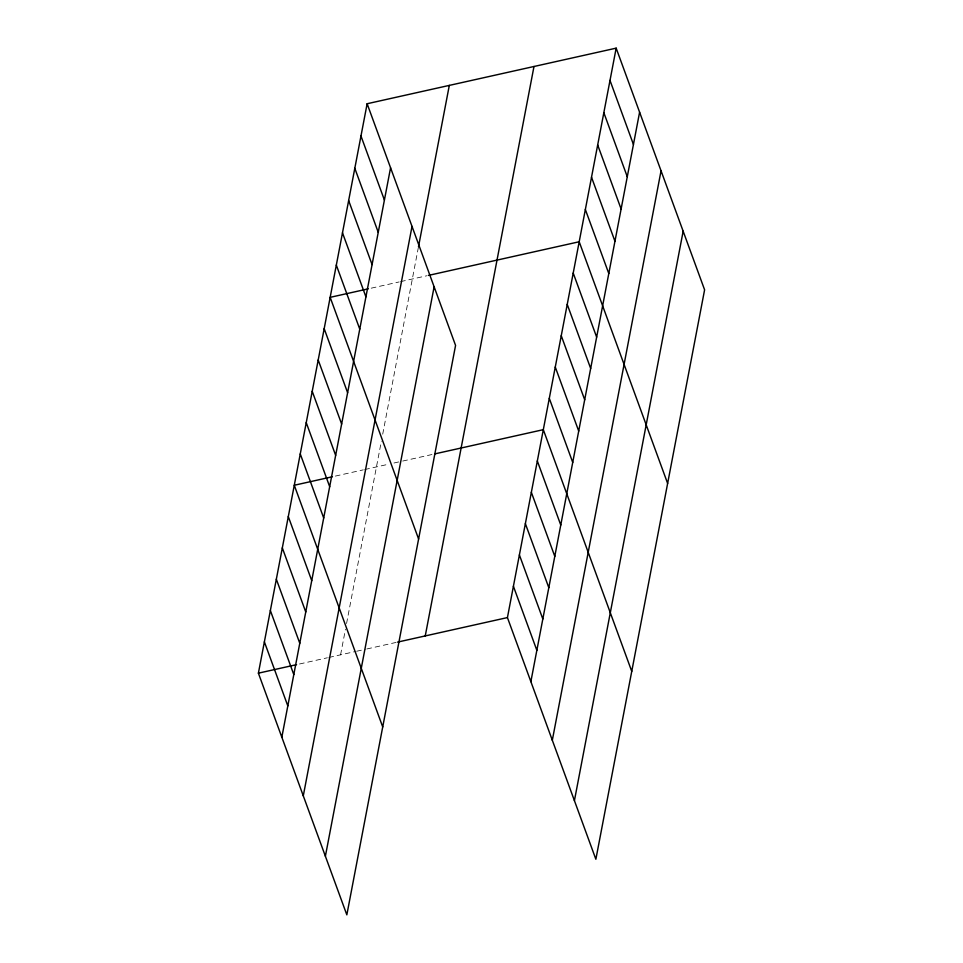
<?xml version="1.0" encoding="UTF-8"?>
<svg xmlns="http://www.w3.org/2000/svg" width="963" height="963" viewBox="0 0 963 963"><rect width="100%" height="100%" fill="white"/><g stroke="black" fill="none" stroke-linecap="round" stroke-linejoin="round"><path stroke-width="0.72" stroke-dasharray="4.82 3.61" d="M340.577 654.828L345.476 629.2M346.56 623.506L381.348 441.283M382.708 434.169L418.496 246.733M371.249 288.166L399.127 281.942M400.596 281.617L426.934 275.743M335.365 476.083L363.256 469.86M364.724 469.535L388.137 464.31M393.975 462.998L401.282 461.373M402.739 461.048L431.93 454.536M299.493 664.001L327.372 657.777M328.84 657.452L355.178 651.566M356.635 651.241L365.398 649.291M366.855 648.966L396.046 642.441"/><path stroke-width="1.44" d="M367.132 103.739L455.571 345.416L346.836 914.85L258.397 673.173L367.132 103.739L616.164 48.15L704.603 289.827L595.868 859.261L507.429 617.584L616.164 48.15M281.834 737.225L390.569 167.791M303.285 795.835L412.02 226.401M418.496 246.733L449.312 85.394M325.386 856.227L434.12 286.793M425.249 635.929L533.984 66.495M530.866 681.635L639.601 112.202M552.317 740.258L661.051 170.824M574.417 800.65L683.152 231.216M368.311 288.828L330.165 297.338L418.604 539.027M428.403 275.418L579.196 241.761L667.636 483.438M332.428 476.745L294.281 485.256L382.72 726.933M434.855 453.874L543.313 429.667L631.752 671.355M258.397 673.173L296.556 664.651M397.514 642.116L507.429 617.584M610 80.423L633.437 144.474M603.837 112.683L627.274 176.735M597.674 144.956L621.111 209.007M591.511 177.216L614.96 241.28M585.348 209.489L608.797 273.54M573.214 273.071L596.651 337.134M567.231 304.392L590.668 368.444M561.248 335.714L584.697 399.765M555.266 367.035L578.715 431.087M549.295 398.357L572.732 462.409M537.33 460.988L560.767 525.04M531.347 492.31L554.796 556.361M525.365 523.631L548.814 587.683M519.394 554.941L542.831 619.004M360.969 136L384.406 200.051M513.411 586.262L536.848 650.314M354.805 168.272L378.242 232.324M348.642 200.545L372.079 264.596M342.479 232.805L365.928 296.857M336.316 265.078L359.765 329.129M324.182 328.66L347.619 392.711M318.199 359.981L341.636 424.033M312.217 391.303L335.654 455.355M306.234 422.625L329.683 486.676M300.263 453.934L323.7 517.986M288.298 516.577L311.735 580.629M282.315 547.899L305.752 611.95M276.333 579.208L299.782 643.272M270.362 610.53L293.799 674.582M264.38 641.852L287.817 705.903"/></g></svg>
